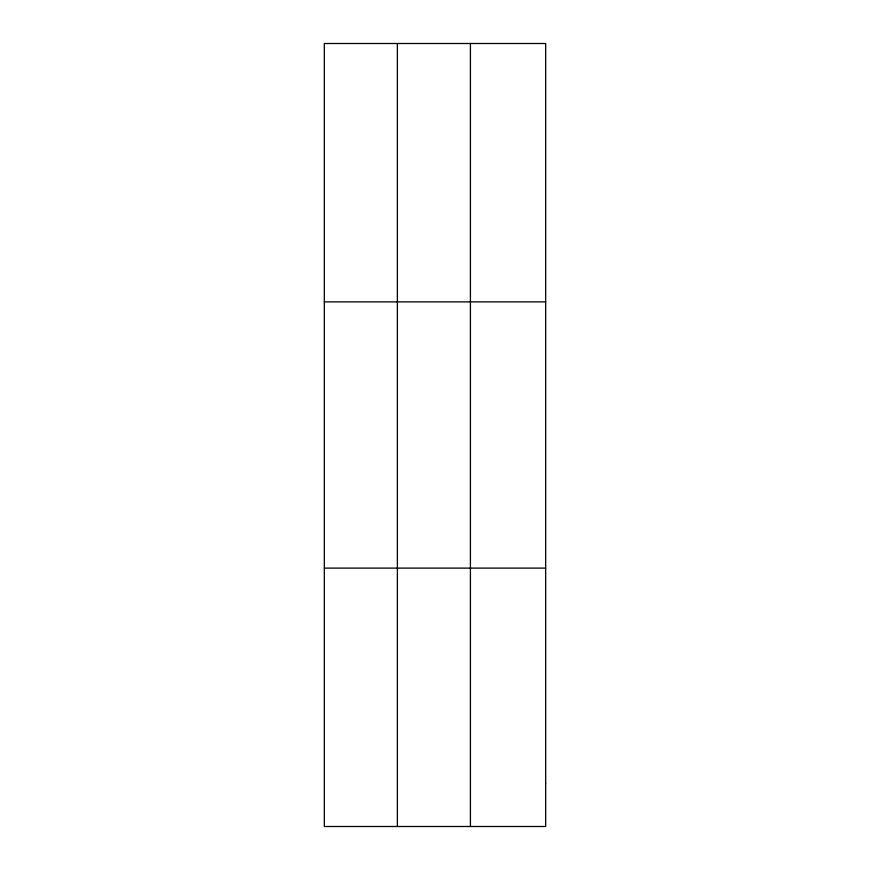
<?xml version="1.0" encoding="UTF-8"?>
<svg xmlns="http://www.w3.org/2000/svg" width="870" height="870" viewBox="0 0 870 870"><rect width="100%" height="100%" fill="white"/><g stroke="black" fill="none" stroke-linecap="round" stroke-linejoin="round"><path stroke-width="1.3" d="M397.372 43.5L397.372 826.5M470.42 43.5L470.42 826.5M324.325 301.89L545.675 301.89M324.325 568.11L545.675 568.11M545.675 783.435L545.675 826.5L324.325 826.5L324.325 43.5L545.675 43.5L545.675 783.435"/></g></svg>
